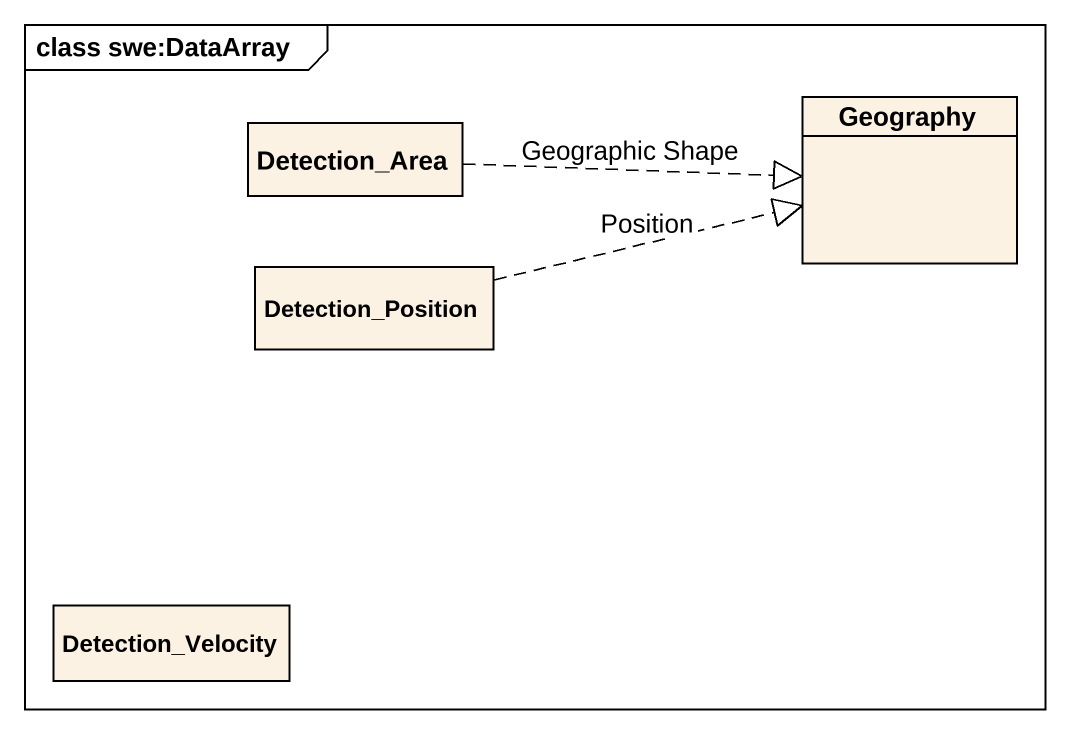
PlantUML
@startuml
mainframe class swe:DataArray
hide circle
hide empty members
class Detection_Area
class Geography
class Detection_Position
class Detection_Velocity
Detection_Area .right.|> Geography : Geographic Shape
Detection_Position .right.|> Geography : Position
@enduml
